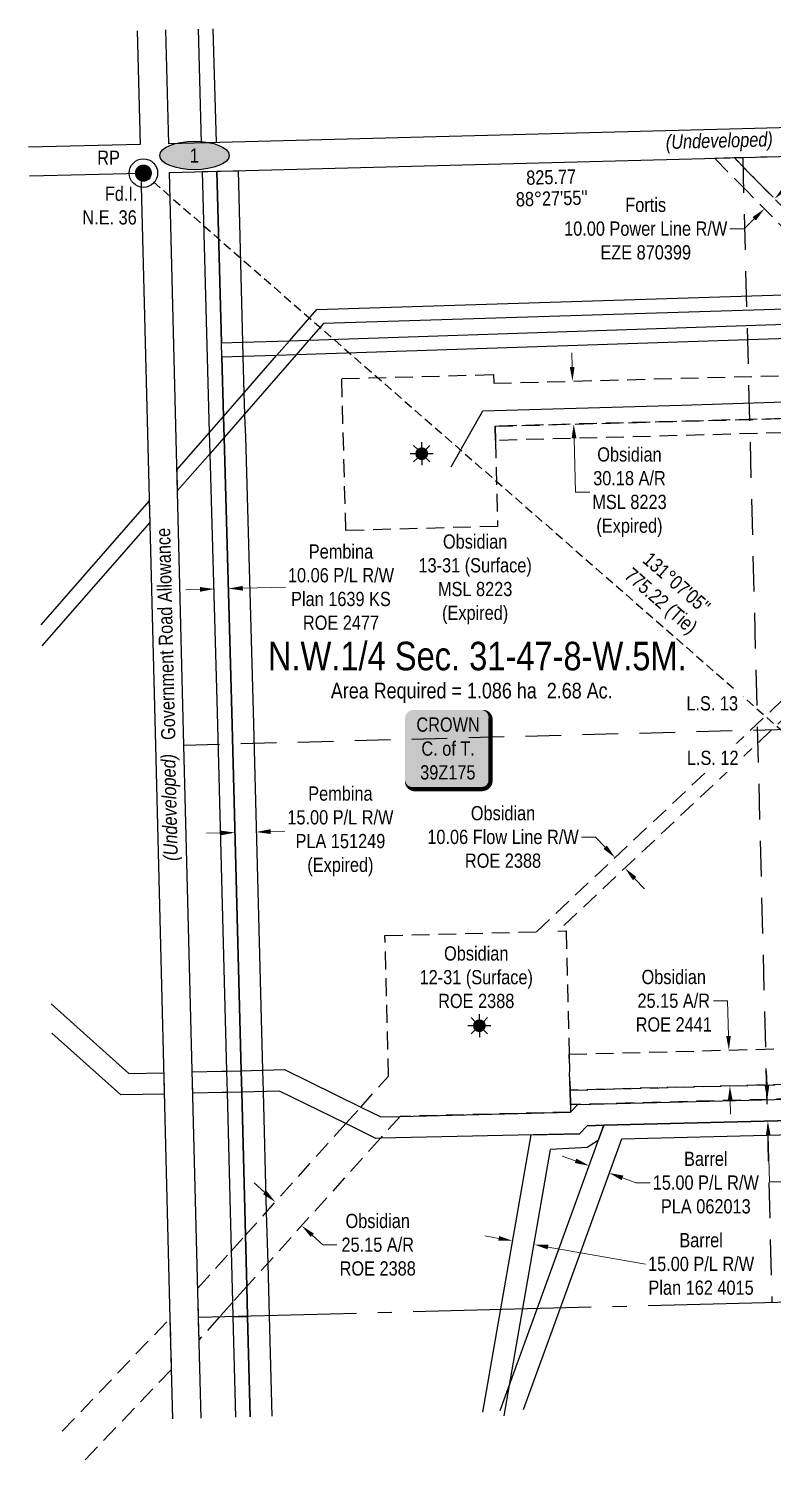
# Model space of a CAD drawing. Extents: x 621087 to 625035, y 5884607 to 5887500.
# Drawn here: x 622299 to 622822, y 5884607 to 5885614 of the extents above; entities that cross this region are included whole.
import ezdxf
from ezdxf.enums import TextEntityAlignment as Align

# ---------------------------------------------------------------- set-up
doc = ezdxf.new("R2010")
doc.units = 0
doc.header["$LTSCALE"] = 5
doc.header["$PDMODE"] = 3
doc.header["$PDSIZE"] = 0.5
for name, pattern in [('foc-ACCESSROAD', [3.75, 2.5, -1.25]), ('foc-FLOWLINE', [3.75, 2.5, -1.25]), ('foc-LSD', [8, 5, -3]), ('foc-QUARTERLINE', [33, 25, -3, 2, -3]), ('foc-TIELINE', [1.875, 1.25, -0.625])]:
    doc.linetypes.add(name, pattern=pattern)
doc.layers.get('Defpoints').update_dxf_attribs({"color": 9})
for name, color, linetype in [('35', 37, 'Continuous'), ('AS-OWNER', 7, 'Continuous'), ('AS-POWER', 104, 'foc-POWER'), ('C-AR', 13, 'foc-ACCESSROAD'), ('C-SYMBOL', 7, 'Continuous'), ('C-WS', 13, 'foc-ACCESSROAD'), ('C-WS-S', 8, 'Continuous'), ('F-EZE', 190, 'foc-FLOWLINE'), ('F-RW', 190, 'Continuous'), ('L-AREAREQUIRED', 7, 'Continuous'), ('L-BD', 7, 'Continuous'), ('L-MON', 1, 'Continuous'), ('L-ROAD-T', 7, 'Continuous'), ('L-SEC', 7, 'Continuous'), ('L-SECQ', 8, 'foc-QUARTERLINE'), ('L-SECTION-LSD', 7, 'foc-LSD'), ('L-TIE', 7, 'foc-TIELINE'), ('L-TIE-T', 7, 'Continuous'), ('oil_and_gas_wells_pt', 7, 'Continuous'), ('P-ELEVATION', 7, 'Continuous'), ('PLA', 7, 'Continuous'), ('ROE', 35, 'Continuous')]:
    doc.layers.add(name, color=color, linetype=linetype)
for name, color, linetype, lineweight in [('C-AR-T', 13, 'Continuous', 9), ('C-WS-T', 13, 'Continuous', 9), ('F-RW-T', 190, 'Continuous', 9), ('T-TEXT', 48, 'Continuous', 18)]:
    doc.layers.add(name, color=color, linetype=linetype, lineweight=lineweight)
doc.styles.add('100L', font='ARIALN.TTF', dxfattribs={"height": 11})
doc.styles.add('175L', font='ARIALN.TTF', dxfattribs={"height": 20})
doc.styles.add('80', font='ARIALN.TTF', dxfattribs={"height": 10})
doc.styles.add('80CG', font='ARIALN.TTF', dxfattribs={"height": 10})
doc.styles.add('80L', font='ARIALN.TTF', dxfattribs={"height": 10})
doc.styles.add('80LS', font='ARIALNI.TTF', dxfattribs={"height": 10})
doc.styles.add('foc-LtypeFont', font='ARIALN.TTF', dxfattribs={"height": 7.35})
doc.linetypes.add('foc-POWER', pattern='A,6,-1,["P",foc-LtypeFont,S=0.2,R=0,X=-0.625,Y=-0.75],-1.24,4', length=12.24)
doc.dimstyles.new('Compass 5 000', dxfattribs={"dimscale": 5, "dimtxt": 9, "dimasz": 2, "dimexe": 0.2, "dimexo": 0.0625, "dimgap": 0.5, "dimtad": 0, "dimtih": 1, "dimtoh": 1, "dimzin": 0, "dimdsep": 46, "dimtxsty": '80CG', "dimcen": 0.1, "dimse1": 1, "dimse2": 1, "dimclrd": 256, "dimclrt": 256, "dimaunit": 1, "dimadec": 4, "dimazin": 0, "dimtfac": 0.06, "dimtofl": 0, "dimtmove": 0, "dimatfit": 1, "dimfxl": 0.2, "dimtolj": 1, "dimtzin": 0, "dimlwd": -1, "dimarcsym": 0})

# ---------------------------------------------------------------- blocks, each defined once
blk = doc.blocks.new('*D440')
at = {"layer": 'Defpoints', "color": 0, "transparency": 16777216}
for p in [(622812.7, 5884861.9), (622813.1, 5884846.9), (622818.6, 5884847)]:
    blk.add_point(p, dxfattribs=at)
at = {"layer": 'F-RW-T', "transparency": 16777216}
for p, q in [((622818, 5884872.1), (622817.7, 5884882)), ((622818.8, 5884837), (622819.7, 5884804.5)), ((622819.7, 5884804.5), (622829.7, 5884804.5))]:
    blk.add_line(p, q, dxfattribs=at)
for points in [[(622819.6, 5884872.1), (622816.3, 5884872), (622818.2, 5884862.1)], [(622820.5, 5884837), (622817.2, 5884837), (622818.6, 5884847)]]:
    blk.add_solid(points, dxfattribs=at)
at = {"layer": 'F-RW-T', "transparency": 16777216, "insert": (622868.8, 5884804.5), "char_height": 10, "attachment_point": 5, "style": '80CG'}
blk.add_mtext('\\A1;Barrel\\P15.00 P/L R/W\\PPLA 052352', dxfattribs=at)
blk = doc.blocks.new('*D445')
at = {"layer": 'C-AR-T', "transparency": 16777216}
for p, q in [((622790.3, 5884931.5), (622780.3, 5884931.5)), ((622790.9, 5884906.9), (622790.3, 5884931.5)), ((622792.1, 5884861.7), (622792.4, 5884851.8))]:
    blk.add_line(p, q, dxfattribs=at)
for points in [[(622792.6, 5884906.9), (622789.3, 5884906.9), (622791.2, 5884896.9)], [(622793.8, 5884861.8), (622790.5, 5884861.7), (622791.9, 5884871.7)]]:
    blk.add_solid(points, dxfattribs=at)
at = {"layer": 'Defpoints', "color": 0, "transparency": 16777216}
for p in [(622778.4, 5884896.6), (622791.2, 5884896.9), (622779.1, 5884871.4)]:
    blk.add_point(p, dxfattribs=at)
at = {"layer": 'C-AR-T', "transparency": 16777216, "insert": (622752.5, 5884931.5), "char_height": 10, "attachment_point": 5, "style": '80CG'}
blk.add_mtext('\\A1;Obsidian\\P25.15 A/R\\PROE 2441', dxfattribs=at)
blk = doc.blocks.new('*D447')
at = {"layer": 'Defpoints', "color": 0, "transparency": 16777216}
for p in [(622693, 5884815.7), (622676.3, 5884769.8), (622690.4, 5884764.7)]:
    blk.add_point(p, dxfattribs=at)
at = {"layer": 'F-RW-T', "transparency": 16777216}
for p, q in [((622683.6, 5884819.1), (622674.2, 5884822.5)), ((622716.5, 5884807.2), (622725.9, 5884803.8)), ((622725.9, 5884803.8), (622735.9, 5884803.8))]:
    blk.add_line(p, q, dxfattribs=at)
for points in [[(622684.2, 5884820.7), (622683, 5884817.6), (622693, 5884815.7)], [(622717.1, 5884808.8), (622715.9, 5884805.6), (622707.1, 5884810.6)]]:
    blk.add_solid(points, dxfattribs=at)
at = {"layer": 'F-RW-T', "transparency": 16777216, "insert": (622775, 5884803.8), "char_height": 10, "attachment_point": 5, "style": '80CG'}
blk.add_mtext('\\A1;Barrel\\P15.00 P/L R/W\\PPLA 062013', dxfattribs=at)
blk = doc.blocks.new('*D448')
at = {"layer": 'C-AR-T', "transparency": 16777216}
for p, q in [((622465.3, 5884796.9), (622457.8, 5884803.6)), ((622498.6, 5884766.9), (622506, 5884760.2)), ((622506, 5884760.2), (622516, 5884760.2))]:
    blk.add_line(p, q, dxfattribs=at)
for points in [[(622466.4, 5884798.2), (622464.1, 5884795.7), (622472.7, 5884790.2)], [(622499.7, 5884768.1), (622497.5, 5884765.7), (622491.2, 5884773.6)]]:
    blk.add_solid(points, dxfattribs=at)
at = {"layer": 'Defpoints', "color": 0, "transparency": 16777216}
for p in [(622482.5, 5884801.1), (622501, 5884784.5), (622491.2, 5884773.6)]:
    blk.add_point(p, dxfattribs=at)
at = {"layer": 'C-AR-T', "transparency": 16777216, "insert": (622544.6, 5884760.2), "char_height": 10, "attachment_point": 5, "style": '80CG'}
blk.add_mtext('\\A1;Obsidian\\P25.15 A/R\\PROE 2388', dxfattribs=at)
blk = doc.blocks.new('*D449')
at = {"layer": 'C-AR-T', "transparency": 16777216}
for p, q in [((622697.6, 5885046.5), (622687.6, 5885046.5)), ((622704.4, 5885039.3), (622697.6, 5885046.5)), ((622725, 5885017.4), (622731.9, 5885010.1))]:
    blk.add_line(p, q, dxfattribs=at)
for points in [[(622705.6, 5885040.4), (622703.2, 5885038.1), (622711.3, 5885032)], [(622726.2, 5885018.5), (622723.8, 5885016.2), (622718.2, 5885024.7)]]:
    blk.add_solid(points, dxfattribs=at)
at = {"layer": 'Defpoints', "color": 0, "transparency": 16777216}
for p in [(622711, 5885031.7), (622711.3, 5885032), (622717.9, 5885024.4)]:
    blk.add_point(p, dxfattribs=at)
at = {"layer": 'C-AR-T', "transparency": 16777216, "insert": (622632.6, 5885046.5), "char_height": 10, "attachment_point": 5, "style": '80CG'}
blk.add_mtext('\\A1;Obsidian\\P10.06 Flow Line R/W\\PROE 2388', dxfattribs=at)
blk = doc.blocks.new('*D450')
at = {"layer": 'C-AR-T', "transparency": 16777216}
for p, q in [((622681.2, 5885376.6), (622680.9, 5885386.5)), ((622682.5, 5885326.4), (622683.5, 5885288.6)), ((622683.5, 5885288.6), (622693.5, 5885288.6))]:
    blk.add_line(p, q, dxfattribs=at)
for points in [[(622682.8, 5885376.6), (622679.5, 5885376.5), (622681.4, 5885366.6)], [(622684.2, 5885326.4), (622680.8, 5885326.3), (622682.2, 5885336.4)]]:
    blk.add_solid(points, dxfattribs=at)
at = {"layer": 'Defpoints', "color": 0, "transparency": 16777216}
for p in [(622730.1, 5885367.8), (622682.2, 5885336.4), (622730.9, 5885337.7)]:
    blk.add_point(p, dxfattribs=at)
at = {"layer": 'C-AR-T', "transparency": 16777216, "insert": (622721.4, 5885288.6), "char_height": 10, "attachment_point": 5, "style": '80CG'}
blk.add_mtext('\\A1;Obsidian\\P30.18 A/R\\PMSL 8223\\P(Expired)', dxfattribs=at)
blk = doc.blocks.new('*D456')
at = {"layer": 'Defpoints', "color": 0, "transparency": 16777216}
for p in [(622444.4, 5885048.3), (622459.3, 5885050), (622459.4, 5885048.7)]:
    blk.add_point(p, dxfattribs=at)
at = {"layer": 'F-RW-T', "transparency": 16777216}
for p, q in [((622434.3, 5885049.4), (622424.3, 5885049.1)), ((622469.3, 5885050.3), (622479.3, 5885050.5))]:
    blk.add_line(p, q, dxfattribs=at)
for points in [[(622434.3, 5885051), (622434.4, 5885047.7), (622444.3, 5885049.6)], [(622469.3, 5885052), (622469.4, 5885048.6), (622459.3, 5885050)]]:
    blk.add_solid(points, dxfattribs=at)
at = {"layer": 'F-RW-T', "transparency": 16777216, "insert": (622518.4, 5885050.5), "char_height": 10, "attachment_point": 5, "style": '80CG'}
blk.add_mtext('\\A1;Pembina\\P15.00 P/L R/W \\PPLA 151249\\P(Expired)', dxfattribs=at)
blk = doc.blocks.new('*U472')
h = blk.add_hatch(color=255)
edge = h.paths.add_edge_path()
edge.add_line((-24, -28.5), (24, -28.5))
edge.add_arc((24, -22.5), 6, 270, 360)
edge.add_line((30, -22.5), (30, 21))
edge.add_arc((24, 21), 6, 0, 90)
edge.add_line((24, 27), (-24, 27))
edge.add_arc((-24, 21), 6, 90, 180)
edge.add_line((-30, 21), (-30, -22.5))
edge.add_arc((-24, -22.5), 6, 180, 270)
at = {"color": 14, "flags": 128}
blk.add_lwpolyline([(-24, -28.5, 3, 3, 0), (24, -28.5, 3, 3, 0.414214), (30, -22.5, 3, 3, 0), (30, 21, 3, 0, 0.414214), (24, 27, 0, 0, 0), (-24, 27, 0, 0, 0.414214), (-30, 21, 0, 0, 0), (-30, -22.5, 0, 3, 0.414214)], format="xyseb", close=True, dxfattribs=at)
at = {"color": 14, "style": '80'}
blk.add_attdef('ENTER_TEXT_001', (-26.8, -4.9), '', height=10, dxfattribs=at)
blk = doc.blocks.new('*D462')
at = {"layer": 'Defpoints', "color": 0, "transparency": 16777216}
for p in [(622439.8, 5885220.9), (622432.3, 5885124.8), (622442.3, 5885125.1)]:
    blk.add_point(p, dxfattribs=at)
at = {"layer": 'F-RW-T', "transparency": 16777216}
for p, q in [((622419.8, 5885220.4), (622409.8, 5885220.1)), ((622449.8, 5885221.1), (622479.8, 5885221.9))]:
    blk.add_line(p, q, dxfattribs=at)
for points in [[(622449.8, 5885222.8), (622449.9, 5885219.5), (622439.8, 5885220.9)], [(622419.8, 5885222), (622419.8, 5885218.7), (622429.8, 5885220.6)]]:
    blk.add_solid(points, dxfattribs=at)
at = {"layer": 'F-RW-T', "transparency": 16777216, "insert": (622518.8, 5885221.9), "char_height": 10, "attachment_point": 5, "style": '80CG'}
blk.add_mtext('\\A1;Pembina\\P10.06 P/L R/W\\PPlan 1639 KS\\PROE 2477', dxfattribs=at)
blk = doc.blocks.new('*D471')
at = {"layer": 'Defpoints', "color": 0, "transparency": 16777216}
for p in [(622654.4, 5884760.4), (622637.8, 5884753.2), (622652.6, 5884750.5)]:
    blk.add_point(p, dxfattribs=at)
at = {"layer": 'F-RW-T', "transparency": 16777216}
for p, q in [((622629.6, 5884764.7), (622619.8, 5884766.4)), ((622664.2, 5884758.6), (622732.6, 5884746.7))]:
    blk.add_line(p, q, dxfattribs=at)
for points in [[(622629.9, 5884766.3), (622629.3, 5884763.1), (622639.5, 5884763)], [(622664.5, 5884760.3), (622663.9, 5884757), (622654.4, 5884760.4)]]:
    blk.add_solid(points, dxfattribs=at)
at = {"layer": 'F-RW-T', "transparency": 16777216, "insert": (622771.7, 5884746.7), "char_height": 10, "attachment_point": 5, "style": '80CG'}
blk.add_mtext('\\A1;Barrel\\P15.00 P/L R/W\\PPlan 162 4015', dxfattribs=at)
blk = doc.blocks.new('fdia')
at = {"color": 255, "const_width": 1}
blk.add_lwpolyline([(-0.5, 0, 1), (0.5, 0, 1)], format="xyb", close=True, dxfattribs=at)
blk = doc.blocks.new('Fdiaa')
blk.add_blockref('fdia', (0, 0))
blk = doc.blocks.new('fdib')
at = {"color": 1, "const_width": 1.6}
blk.add_lwpolyline([(-0.4, 0, 1), (0.4, 0, 1)], format="xyb", close=True, dxfattribs=at)
at = {"color": 1}
blk.add_circle((0, 0), 0.8, dxfattribs=at)
blk = doc.blocks.new('Fdibb')
blk.add_blockref('fdib', (0, 0))
blk = doc.blocks.new('fdicc')
for name in ['Fdibb', 'Fdiaa']:
    blk.add_blockref(name, (0, 0))
blk = doc.blocks.new('FDI')
blk.add_blockref('fdicc', (0, 0))
blk = doc.blocks.new('*D478')
at = {"layer": 'Defpoints', "color": 0, "transparency": 16777216}
for p in [(622816.2, 5885487.6), (622818.4, 5885485.3), (622825.6, 5885492.4)]:
    blk.add_point(p, dxfattribs=at)
at = {"layer": 'F-RW-T', "transparency": 16777216}
for p, q in [((622830.4, 5885501.7), (622837.5, 5885508.7)), ((622809, 5885480.6), (622801.9, 5885473.6)), ((622801.9, 5885473.6), (622791.9, 5885473.6))]:
    blk.add_line(p, q, dxfattribs=at)
for points in [[(622829.3, 5885502.9), (622831.6, 5885500.5), (622823.3, 5885494.6)], [(622807.9, 5885481.8), (622810.2, 5885479.4), (622816.2, 5885487.6)]]:
    blk.add_solid(points, dxfattribs=at)
at = {"layer": 'F-RW-T', "transparency": 16777216, "insert": (622732.8, 5885473.6), "char_height": 10, "attachment_point": 5, "style": '80CG'}
blk.add_mtext('\\A1;Fortis\\P10.00 Power Line R/W\\PEZE 870399', dxfattribs=at)
blk = doc.blocks.new('RP')
at = {"layer": '35', "color": 3}
blk.add_circle((0, 0), 10, dxfattribs=at)
at = {"layer": '35', "color": 3, "style": '80'}
blk.add_attdef('RP_001', (-32.4, 5.8), '', height=10, dxfattribs=at)
blk = doc.blocks.new('GAS')
h = blk.add_hatch(color=255)
h.dxf.hatch_style = 1
edge = h.paths.add_edge_path()
edge.add_arc((0, 0), 0.9, 0, 360)
for p, q in [((-0.81, 0), (-1.62, 0)), ((-0.57, 0.57), (-1.14, 1.14)), ((0, 0.81), (0, 1.62)), ((0.57, 0.57), (1.14, 1.14)), ((1.62, 0), (0.81, 0)), ((-0.57, -0.57), (-1.14, -1.14)), ((0, -0.81), (0, -1.62)), ((1.14, -1.14), (0.57, -0.57))]:
    blk.add_line(p, q)
blk.add_circle((0, 0), 0.8)
blk = doc.blocks.new('we')
at = {"layer": 'P-ELEVATION'}
h = blk.add_hatch(color=111, dxfattribs=at)
h.dxf.hatch_style = 1
edge = h.paths.add_edge_path()
edge.add_ellipse((0, 0), major_axis=(-24.4, 0), ratio=0.410256, start_angle=0, end_angle=360)
at = {"layer": 'P-ELEVATION', "color": 7, "flags": 128}
blk.add_lwpolyline([(0, 0, 12.5, 0, 0), (-12.4, -6.4, 0, 0, 0)], format="xyseb", dxfattribs=at)
at = {"layer": 'P-ELEVATION', "color": 7}
blk.add_ellipse((0, 0), major_axis=(-24.4, 0), ratio=0.410256, dxfattribs=at)
at = {"layer": 'P-ELEVATION', "style": '80'}
blk.add_attdef('ELEVATION', text='', height=10, dxfattribs=at).set_placement((0, 0), align=Align.MIDDLE_CENTER)

msp = doc.modelspace()

# ---------------------------------------------------------------- linework, layer by layer
at = {"layer": 'AS-POWER', "flags": 128}
msp.add_lwpolyline([(622596.161, 5885306.345), (622618.36, 5885345.734), (622757.87, 5885349.724), (622858.986, 5885352.967), (622964.815, 5885355.46), (623055.166, 5885358.952), (623157.574, 5885362.956), (623243.62, 5885364.688), (623332.297, 5885365.713), (623404.349, 5885367.863)], dxfattribs=at)
at = {"layer": 'C-AR'}
for points in [[(622957.322, 5885394.457), (622922.898, 5885393.542), (622917.138, 5885399.389), (622907.541, 5885409.131), (622897.622, 5885419.2), (622888.008, 5885428.959), (622810.839, 5885507.293), (622794.857, 5885523.509), (622829.286, 5885524.419), (622922.279, 5885430.028), (622931.893, 5885420.269), (622941.738, 5885410.275), (622951.335, 5885400.535), (622957.322, 5885394.457)], [(623153.708, 5884881.347), (622679.678, 5884868.766), (622679.04, 5884893.923), (622965.084, 5884901.512), (623071.727, 5884904.344), (623128.279, 5884905.848), (623148.593, 5884906.387), (623158.75, 5884906.657), (623168.902, 5884906.925), (623179.054, 5884907.195), (623219.576, 5884908.271), (623365.185, 5884912.136), (623365.853, 5884886.981), (623220.219, 5884883.115), (623184.169, 5884882.156), (623174.017, 5884881.887), (623163.865, 5884881.617), (623153.708, 5884881.347)]]:
    msp.add_lwpolyline(points, close=True, dxfattribs=at)
at = {"layer": 'C-WS'}
for points in [[(622922.629, 5885372.958), (622923.43, 5885342.789), (622626.965, 5885334.916), (622627.231, 5885324.914), (622628.834, 5885264.533), (622522.191, 5885261.701), (622519.36, 5885368.344), (622626.002, 5885371.175), (622626.164, 5885365.086), (622922.629, 5885372.958)], [(622998.503, 5885288.563), (622671.139, 5884980.382), (622676.84, 5884980.526), (622679.04, 5884893.923), (622679.678, 5884868.766), (622679.932, 5884858.763), (622680.069, 5884853.392), (622560.336, 5884850.351), (622546.472, 5884834.964), (622452.258, 5884730.402), (622442.497, 5884719.569), (622433.343, 5884709.417), (622419.148, 5884693.658), (622418.757, 5884709.035), (622418.233, 5884729.699), (622441.524, 5884755.584), (622451.284, 5884766.432), (622522.198, 5884845.249), (622532.68, 5884856.9), (622552.212, 5884878.609), (622549.706, 5884977.299), (622656.047, 5884979.999), (622983.392, 5885288.162), (622998.503, 5885288.563)]]:
    msp.add_lwpolyline(points, close=True, dxfattribs=at)
msp.add_lwpolyline([(622323.07, 5884629.243), (622398.654, 5884708.505), (622399.568, 5884672.516), (622337.554, 5884607.46)], dxfattribs=at)
at = {"layer": 'F-EZE'}
for points in [[(622922.348, 5885383.518), (622918.819, 5885383.425), (622903.54, 5885398.934), (622893.943, 5885408.675), (622883.996, 5885418.773), (622874.382, 5885428.533), (622803.711, 5885500.27), (622781.168, 5885523.148), (622794.857, 5885523.509), (622810.839, 5885507.293), (622888.008, 5885428.959), (622897.622, 5885419.2), (622907.541, 5885409.131), (622917.138, 5885399.389), (622922.898, 5885393.542), (622922.082, 5885393.521), (622922.348, 5885383.518)], [(622923.696, 5885332.787), (622627.231, 5885324.914), (622626.965, 5885334.916), (622923.43, 5885342.789), (622923.696, 5885332.787)], [(623155.742, 5884871.39), (622685.045, 5884858.698), (622679.932, 5884858.763), (622679.678, 5884868.766), (623153.708, 5884881.347), (623163.865, 5884881.617), (623174.017, 5884881.887), (623184.169, 5884882.156), (623220.219, 5884883.115), (623365.853, 5884886.981), (623366.119, 5884876.978), (623220.474, 5884873.112), (623186.202, 5884872.2), (623176.05, 5884871.931), (623165.899, 5884871.661), (623155.742, 5884871.39)]]:
    msp.add_lwpolyline(points, close=True, dxfattribs=at)
at = {"layer": 'F-RW'}
for points in [[(622428.91, 5885614.035), (622431.048, 5885534.033), (622420.916, 5885533.767), (622418.786, 5885613.767)], [(622455.05, 5884639.385), (622453.205, 5884709.939), (622452.658, 5884730.846), (622451.714, 5884766.911), (622449.086, 5884867.412), (622448.693, 5884882.415), (622442.107, 5885134.234), (622436.699, 5885326.932), (622436.282, 5885341.751), (622435.132, 5885383.33), (622434.85, 5885393.377), (622431.562, 5885513.93), (622446.566, 5885514.324), (622449.667, 5885393.857), (622449.926, 5885383.802), (622450.585, 5885358.201), (622450.968, 5885343.33), (622450.999, 5885342.154), (622451.698, 5885327.489), (622457.111, 5885134.641), (622463.742, 5884882.796), (622464.137, 5884867.792), (622466.364, 5884783.192), (622467.314, 5884747.111), (622468.282, 5884710.335), (622470.14, 5884639.777)], [(622903.541, 5885398.934), (622487.26, 5885385.017), (622473.518, 5885384.557), (622449.926, 5885383.802), (622435.132, 5885383.33), (622436.282, 5885341.75), (622436.699, 5885326.931), (622442.107, 5885134.234), (622448.693, 5884882.415), (622449.086, 5884867.412), (622451.714, 5884766.911), (622452.658, 5884730.846), (622453.205, 5884709.938), (622443.157, 5884709.675), (622442.887, 5884720.002), (622441.945, 5884756.052), (622439.04, 5884867.157), (622438.648, 5884882.161), (622432.066, 5885133.964), (622426.963, 5885315.757), (622426.548, 5885330.574), (622421.526, 5885513.666), (622431.562, 5885513.93), (622431.562, 5885513.93), (622434.85, 5885393.377), (622449.667, 5885393.857), (622482.574, 5885394.923), (622496.315, 5885395.384), (622893.943, 5885408.676)], [(622308.241, 5885195.471), (622384.088, 5885282.222), (622384.464, 5885267.385), (622308.629, 5885180.648)], [(622315.211, 5884929.324), (622369.712, 5884880.503), (622394.274, 5884881.038), (622394.655, 5884866.034), (622364.12, 5884865.369), (622315.751, 5884908.695)], [(623153.539, 5884855.492), (622703.284, 5884844.076), (622691.641, 5884843.781), (622686.208, 5884838.067), (622546.472, 5884834.964), (622543.329, 5884834.894), (622522.198, 5884845.249), (622475.602, 5884868.082), (622448.555, 5884867.398), (622438.51, 5884867.143), (622435.601, 5884867.07), (622414.758, 5884866.543), (622414.378, 5884881.546), (622435.221, 5884882.074), (622438.105, 5884882.147), (622448.15, 5884882.401), (622479.044, 5884883.183), (622532.68, 5884856.9), (622546.766, 5884849.998), (622560.336, 5884850.351), (622680.069, 5884853.392), (622685.045, 5884858.698), (623155.91, 5884870.567)], [(622630.632, 5884643.946), (622656.528, 5884715.281), (622703.284, 5884844.076), (623153.539, 5884855.492)], [(623151.119, 5884845.429), (622715.724, 5884834.388), (622672.639, 5884715.704), (622646.742, 5884644.365)], [(622652.418, 5884837.317), (622686.208, 5884838.067), (622691.641, 5884843.781), (622703.284, 5884844.076), (622699.421, 5884833.435), (622691.709, 5884828.429), (622666.05, 5884827.005)], [(622618.532, 5884642.755), (622652.418, 5884837.317)], [(622633.307, 5884640.169), (622666.05, 5884827.005)], [(622445.001, 5884639.124), (622443.157, 5884709.675), (622453.205, 5884709.939), (622455.05, 5884639.385)]]:
    msp.add_lwpolyline(points, dxfattribs=at)
msp.add_lwpolyline([(622426.963, 5885315.757), (622404.012, 5885289.762), (622403.636, 5885304.597), (622426.548, 5885330.574), (622436.282, 5885341.756), (622450.585, 5885358.201), (622473.518, 5885384.557), (622482.574, 5885394.923), (622501.771, 5885416.916), (622874.382, 5885428.533), (622888.008, 5885428.958), (622922.279, 5885430.028), (623206.013, 5885438.896), (623206.27, 5885428.845), (622931.893, 5885420.269), (622897.623, 5885419.199), (622883.996, 5885418.773), (622506.467, 5885407.003), (622496.315, 5885395.384), (622487.26, 5885385.017), (622450.968, 5885343.33), (622436.699, 5885326.936), (622426.963, 5885315.757)], close=True, dxfattribs=at)
at = {"layer": 'L-SEC'}
for p, q in [((622375.699, 5885612.626), (622377.729, 5885532.627)), ((622397.833, 5885533.159), (622395.802, 5885613.158)), ((623203.083, 5885554.424), (622800.458, 5885543.792)), ((622800.458, 5885543.792), (622397.833, 5885533.159)), ((622800.959, 5885523.688), (623203.575, 5885534.32)), ((622377.729, 5885532.627), (622299.461, 5885530.735)), ((622398.343, 5885513.056), (622800.959, 5885523.688)), ((622299.988, 5885510.633), (622378.24, 5885512.524)), ((622378.24, 5885512.524), (622388.447, 5885110.515)), ((622408.551, 5885111.045), (622398.343, 5885513.056)), ((622388.447, 5885110.515), (622398.654, 5884708.505)), ((622418.758, 5884709.035), (622408.551, 5885111.045)), ((622420.549, 5884638.489), (622418.758, 5884709.035)), ((622398.654, 5884708.505), (622400.445, 5884637.967))]:
    msp.add_line(p, q, dxfattribs=at)
at = {"layer": 'L-SECQ'}
msp.add_line((623189.377, 5884729.324), (622418.758, 5884709.035), dxfattribs=at)
at = {"layer": 'L-SECTION-LSD'}
for p, q in [((622800.959, 5885523.688), (622821.442, 5884719.637)), ((622408.551, 5885111.045), (623213.85, 5885132.28))]:
    msp.add_line(p, q, dxfattribs=at)
at = {"layer": 'L-TIE'}
msp.add_line((622380.048, 5885512.638), (622963.853, 5885003.017), dxfattribs=at)
at = {"layer": 'oil_and_gas_wells_pt'}
for p in [(622575.516, 5885315.613), (622615.996, 5884913.963)]:
    msp.add_point(p, dxfattribs=at)
at = {"layer": 'PLA'}
msp.add_lwpolyline([(622455.05, 5884639.385), (622453.205, 5884709.939), (622452.658, 5884730.846), (622451.714, 5884766.911), (622449.086, 5884867.412), (622448.693, 5884882.415), (622442.107, 5885134.234), (622436.699, 5885326.932), (622436.282, 5885341.751), (622435.132, 5885383.33), (622434.85, 5885393.377), (622431.562, 5885513.93), (622446.566, 5885514.324), (622449.667, 5885393.857), (622449.926, 5885383.802), (622450.585, 5885358.201), (622450.968, 5885343.33), (622450.999, 5885342.154), (622451.698, 5885327.489), (622457.111, 5885134.641), (622463.742, 5884882.796), (622464.137, 5884867.792), (622466.364, 5884783.192), (622467.314, 5884747.111), (622468.282, 5884710.335), (622470.14, 5884639.777)], dxfattribs=at)
at = {"layer": 'ROE'}
for points in [[(622428.91, 5885614.035), (622431.048, 5885534.033), (622420.916, 5885533.767), (622418.786, 5885613.767)], [(622903.541, 5885398.934), (622487.26, 5885385.017), (622473.518, 5885384.557), (622449.926, 5885383.802), (622435.132, 5885383.33), (622436.282, 5885341.75), (622436.699, 5885326.931), (622442.107, 5885134.234), (622448.693, 5884882.415), (622449.086, 5884867.412), (622451.714, 5884766.911), (622452.658, 5884730.846), (622453.205, 5884709.938), (622443.157, 5884709.675), (622442.887, 5884720.002), (622441.945, 5884756.052), (622439.04, 5884867.157), (622438.648, 5884882.161), (622432.066, 5885133.964), (622426.963, 5885315.757), (622426.548, 5885330.574), (622421.526, 5885513.666), (622431.562, 5885513.93), (622431.562, 5885513.93), (622434.85, 5885393.377), (622449.667, 5885393.857), (622482.574, 5885394.923), (622496.315, 5885395.384), (622893.943, 5885408.676)]]:
    msp.add_lwpolyline(points, dxfattribs=at)

# ---------------------------------------------------------------- block references
at = {"layer": 'AS-OWNER'}
ref = msp.add_blockref('*U472', (622593.834, 5885108.665), dxfattribs=at)
ref.add_attrib('ENTER_TEXT_001', 'CROWN', (622571.774, 5885120.437), dxfattribs={"layer": '0', "color": 14, "height": 10, "style": '80'})
ref.add_attrib('ENTER_TEXT_002', 'C. of T.', (622575.27, 5885103.593), dxfattribs={"layer": '0', "color": 14, "height": 10, "style": '80'})
ref.add_attrib('ENTER_TEXT_003', '39Z175', (622574.417, 5885086.886), dxfattribs={"layer": '0', "color": 14, "height": 10, "style": '80'})
at = {"layer": 'C-AR-T', "color": 4}
msp.add_blockref('RP', (622380.048, 5885512.638), dxfattribs=at).add_auto_attribs({'RP_001': 'RP'})
at = {"layer": 'C-WS-S', "color": 4, "xscale": 5.000000000000005, "yscale": 5.000000000000005, "zscale": 5.000000000000005}
for p in [(622575.516, 5885315.613), (622615.996, 5884913.963)]:
    msp.add_blockref('GAS', p, dxfattribs=at)
at = {"layer": 'L-BD', "color": 4, "xscale": 0.99964465, "yscale": 0.99964465, "zscale": 0.99964465}
msp.add_blockref('we', (622415.877, 5885525.005), dxfattribs=at).add_auto_attribs({'ELEVATION': '1'})
at = {"layer": 'L-MON', "xscale": 5.000000000000011, "yscale": 5.000000000000011, "zscale": 5.000000000000011}
msp.add_blockref('FDI', (622380.048, 5885512.638), dxfattribs=at)

# ---------------------------------------------------------------- texts
at = {"layer": 'C-SYMBOL', "color": 3, "style": '175L'}
msp.add_text('N.W.1/4 Sec. 31-47-8-W.5M.', height=20, dxfattribs=at).set_placement((622614.542, 5885157.551), align=Align.BOTTOM_CENTER)
at = {"layer": 'C-WS-T', "char_height": 10, "width": 78.99495, "attachment_point": 5, "style": '80CG'}
for s, insert in [('\\A1;Obsidian\\P13-31 (Surface)\\PMSL 8223\\P(Expired)', (622613.016, 5885227.444)), ('\\A1;Obsidian\\P12-31 (Surface)\\PROE 2388', (622613.803, 5884948.019))]:
    msp.add_mtext(s, dxfattribs=dict(at, insert=insert))
at = {"layer": 'L-AREAREQUIRED', "color": 5, "style": '100L'}
msp.add_text('Area Required = 1.086 ha  2.68 Ac.', height=11, dxfattribs=at).set_placement((622610.609, 5885140.494), align=Align.BOTTOM_CENTER)
at = {"layer": 'L-BD', "color": 4, "style": '80L'}
for s, p in [('825.77', (622666.408, 5885509.852)), ("88°27'55''", (622666.809, 5885494.863))]:
    msp.add_text(s, height=9.9964, rotation=1.5341, dxfattribs=at).set_placement(p, align=Align.MIDDLE)
at = {"layer": 'L-MON', "insert": (622334.062, 5885503.211), "char_height": 9.99645, "attachment_point": 1, "style": '80L'}
msp.add_mtext_dynamic_manual_height_columns('\\pi18.929;Fd.I.\\P\\pi3.109;N.E. 36', width=39.90358, gutter_width=50, heights=[0], dxfattribs=at)
at = {"layer": 'L-ROAD-T', "style": '80L'}
msp.add_text('Government Road Allowance', height=10, rotation=91.45442, dxfattribs=at).set_placement((622395.668, 5885189.075), align=Align.MIDDLE_CENTER)
at = {"layer": 'L-TIE-T', "insert": (622757.871, 5885228.712), "char_height": 9.99645, "width": 61.66876, "attachment_point": 2, "rotation": 318.8813, "style": '80L'}
msp.add_mtext("131°07'05'' 775.22 (Tie)", dxfattribs=at)
at = {"layer": 'T-TEXT', "style": '80LS'}
for rotation, p in [(1.45442, (622784.478, 5885535.497)), (91.45442, (622398.313, 5885067.261))]:
    msp.add_text('(Undeveloped)', height=10, rotation=rotation, dxfattribs=at).set_placement(p, align=Align.MIDDLE_CENTER)

# ---------------------------------------------------------------- dimensions: what is measured, and where the dimension line sits
at = {"layer": 'C-AR-T'}
for base, p1, p2, angle, text, picture, middle in [((622682.243, 5885336.384), (622730.12, 5885367.846), (622730.921, 5885337.677), 271.521165, 'Obsidian\\P30.18 A/R\\PMSL 8223\\P(Expired)', '*D450', (622721.424, 5885288.621)), ((622791.184, 5884896.898), (622779.092, 5884871.405), (622778.424, 5884896.56), 91.519908, 'Obsidian\\P25.15 A/R\\PROE 2441', '*D445', (622752.521, 5884931.479))]:
    dim = msp.add_linear_dim(base=base, p1=p1, p2=p2, angle=angle, text=text, dimstyle='Compass 5 000', dxfattribs=at)
    dim.commit()
    dim.dimension.update_dxf_attribs({"geometry": picture, "text_midpoint": middle, "dimtype": 161})
for p1, p2, distance, text, picture, middle in [((622717.912, 5885024.414), (622711.012, 5885031.743), -0.357, 'Obsidian\\P10.06 Flow Line R/W\\PROE 2388', '*D449', (622632.563, 5885046.55)), ((622482.506, 5884801.134), (622500.986, 5884784.482), -14.666, 'Obsidian\\P25.15 A/R\\PROE 2388', '*D448', (622544.574, 5884760.199))]:
    dim = msp.add_aligned_dim(p1=p1, p2=p2, distance=distance, text=text, dimstyle='Compass 5 000', dxfattribs=at)
    dim.commit()
    dim.dimension.update_dxf_attribs({"geometry": picture, "text_midpoint": middle})
at = {"layer": 'F-RW-T', "color": 4}
dim = msp.add_aligned_dim(p1=(622825.554, 5885492.356), p2=(622818.425, 5885485.334), distance=-3.215, text='Fortis\\P10.00 Power Line R/W\\PEZE 870399', dimstyle='Compass 5 000', dxfattribs=at)
dim.commit()
dim.dimension.update_dxf_attribs({"geometry": '*D478', "text_midpoint": (622732.781, 5885473.588)})
at = {"layer": 'F-RW-T'}
for base, p1, p2, angle, text, picture, middle in [((622439.841, 5885220.879), (622432.306, 5885124.79), (622442.347, 5885125.053), 1.498188, 'Pembina\\P10.06 P/L R/W\\PPlan 1639 KS\\PROE 2477', '*D462', (622518.842, 5885221.923)), ((622818.59, 5884846.999), (622812.726, 5884861.917), (622813.108, 5884846.86), 271.452425, 'Barrel\\P15.00 P/L R/W\\PPLA 052352', '*D440', (622868.753, 5884804.533)), ((622692.99, 5884815.72), (622690.42, 5884764.684), (622676.321, 5884769.802), 160.048016, 'Barrel\\P15.00 P/L R/W\\PPLA 062013', '*D447', (622774.974, 5884803.777)), ((622654.37, 5884760.359), (622637.759, 5884753.152), (622652.65, 5884750.543), 350.060046, 'Barrel\\P15.00 P/L R/W\\PPlan 162 4015', '*D471', (622771.68, 5884746.65))]:
    dim = msp.add_linear_dim(base=base, p1=p1, p2=p2, angle=angle, text=text, dimstyle='Compass 5 000', dxfattribs=at)
    dim.commit()
    dim.dimension.update_dxf_attribs({"geometry": picture, "text_midpoint": middle, "dimtype": 161})
dim = msp.add_aligned_dim(p1=(622444.355, 5885048.291), p2=(622459.374, 5885048.687), distance=1.336, text='Pembina\\P15.00 P/L R/W \\PPLA 151249\\P(Expired)', dimstyle='Compass 5 000', dxfattribs=at)
dim.commit()
dim.dimension.update_dxf_attribs({"geometry": '*D456', "text_midpoint": (622518.418, 5885050.549)})

# ---------------------------------------------------------------- next in the draw order: texts
at = {"layer": 'L-SECTION-LSD', "char_height": 9.99645, "attachment_point": 1, "style": '100L', "bg_fill": 3, "box_fill_scale": 1.5, "bg_fill_color": 256, "bg_fill_transparency": 0}
for s, width, insert in [('\\pi1.9012;L.S. 13', 36.83422, (622759.465, 5885145.348)), ('\\pi2.2401;L.S. 12', 37.11172, (622759.465, 5885107.077))]:
    msp.add_mtext_dynamic_manual_height_columns(s, width=width, gutter_width=55, heights=[0], dxfattribs=dict(at, insert=insert))

doc.saveas('drawing.dxf')
